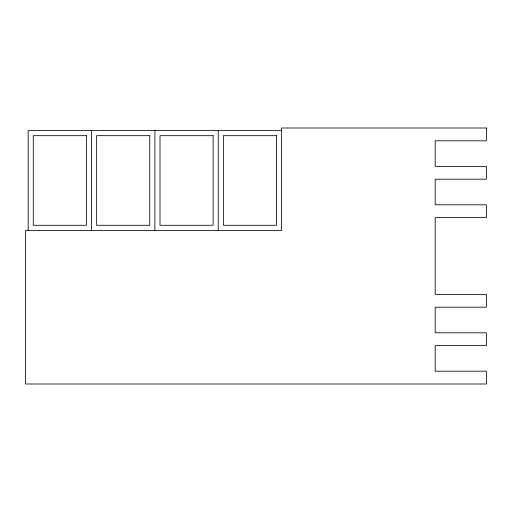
<?xml version="1.0" encoding="UTF-8"?>
<svg xmlns="http://www.w3.org/2000/svg" width="512" height="512" viewBox="0 0 512 512"><rect width="100%" height="100%" fill="white"/><g stroke="black" fill="none" stroke-linecap="round" stroke-linejoin="round"><path stroke-width="0.77" d="M281.6 130.56L28.16 130.56L28.16 230.4M218.24 130.56L218.24 230.4M154.88 130.56L154.88 230.4M91.52 130.56L91.52 230.4M486.4 128L281.6 128L281.6 230.4L25.6 230.4L25.6 384L486.4 384L486.4 371.2L435.2 371.2L435.2 345.6L486.4 345.6L486.4 332.8L435.2 332.8L435.2 307.2L486.4 307.2L486.4 294.4L435.2 294.4L435.2 217.6L486.4 217.6L486.4 204.8L435.2 204.8L435.2 179.2L486.4 179.2L486.4 166.4L435.2 166.4L435.2 140.8L486.4 140.8L486.4 128M86.4 135.68L33.28 135.68L33.28 225.28L86.4 225.28L86.4 135.68M149.76 135.68L96.64 135.68L96.64 225.28L149.76 225.28L149.76 135.68M213.12 135.68L160 135.68L160 225.28L213.12 225.28L213.12 135.68M276.48 135.68L223.36 135.68L223.36 225.28L276.48 225.28L276.48 135.68"/></g></svg>
